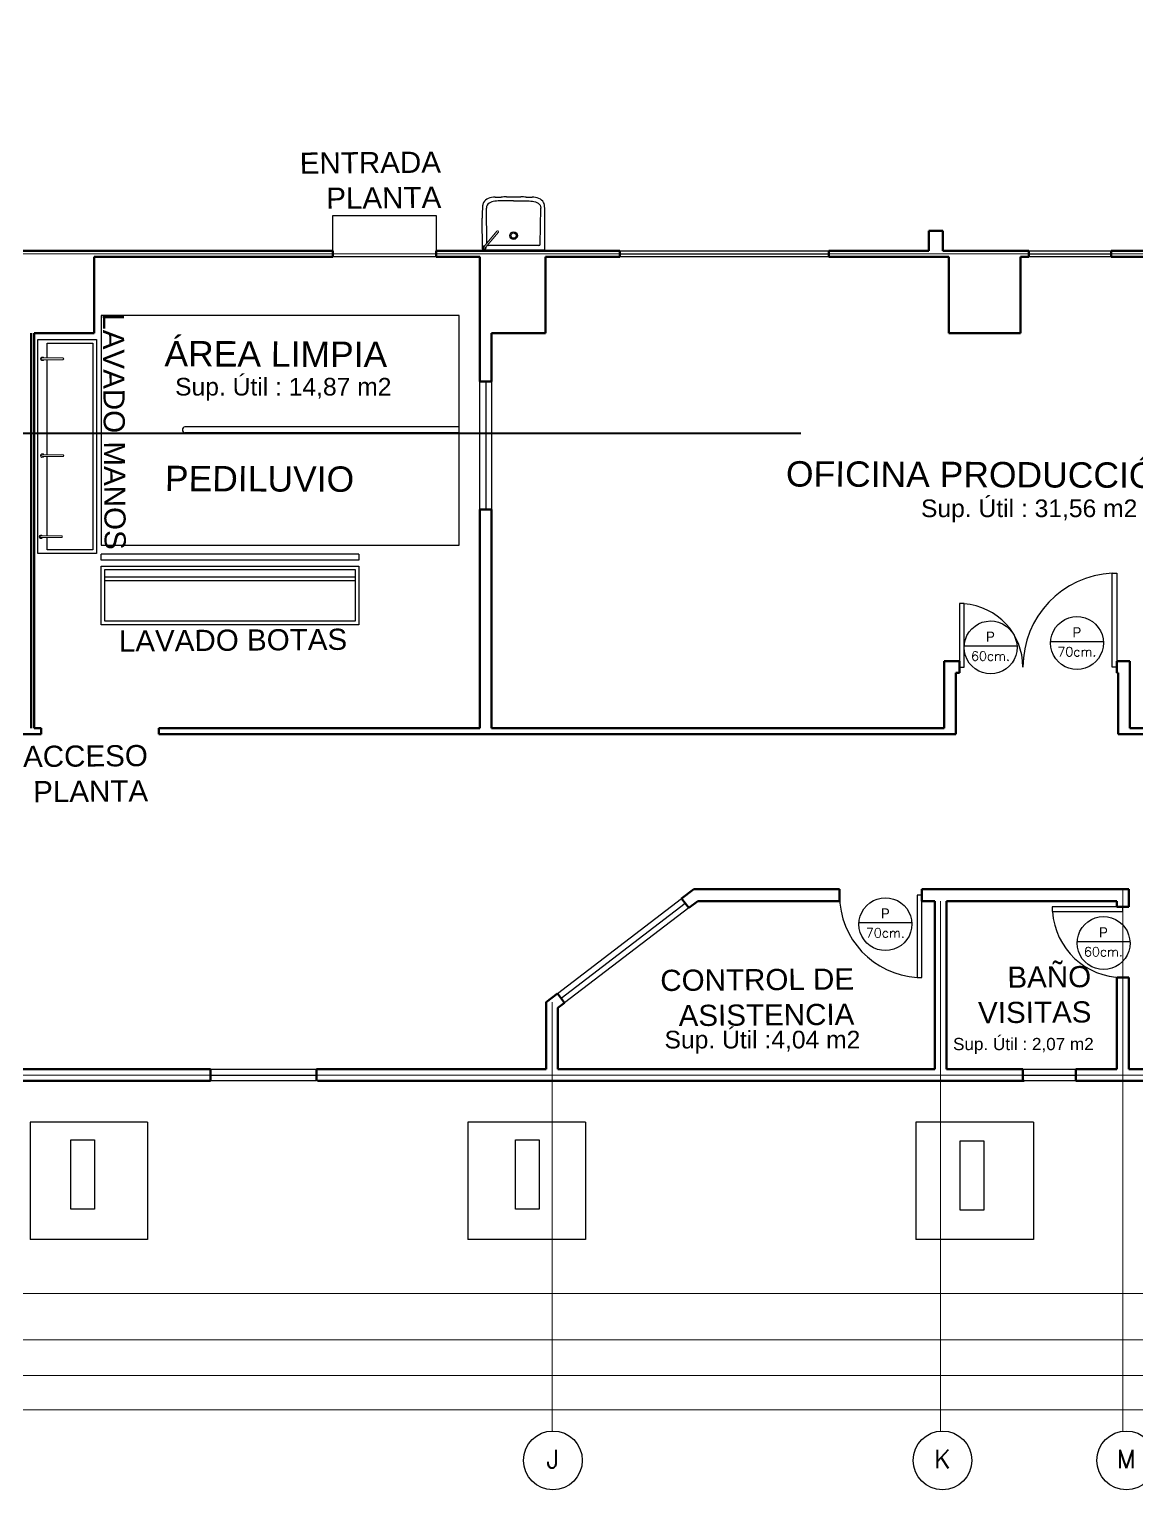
# Model space of a CAD drawing. Header units: inches. Extents: x -955375 to 106222, y -96450 to 64845.
# Drawn here: x 34748 to 44384, y 11880 to 24587 of the extents above; entities that cross this region are included whole.
import ezdxf
from ezdxf.enums import TextEntityAlignment as Align

# ---------------------------------------------------------------- set-up
doc = ezdxf.new("R2010")
doc.units = ezdxf.units.IN
doc.header["$MEASUREMENT"] = 0
for name, pattern in [('CENTER2', [1.125, 0.75, -0.125, 0.125, -0.125]), ('CONTINUA', [0]), ('HIDDEN', [0.375, 0.25, -0.125])]:
    doc.linetypes.add(name, pattern=pattern)
for name, color, linetype in [('023_MUROS_2', 7, 'Continuous'), ('A_CORTE', 3, 'Continuous'), ('A_INDICADORES', 1, 'Continuous'), ('A_TEXTOLOCAL', 3, 'Continuous'), ('cimentacion', 2, 'Continuous'), ('DIBUJO', 2, 'Continuous')]:
    doc.layers.add(name, color=color, linetype=linetype)
doc.layers.add('06 textos y cotas', color=4, linetype='Continuous', lineweight=15)
doc.layers.add('ACHUTECH', color=24, linetype='Continuous', lineweight=18)
doc.styles.add('ROMANS', font='romans')
doc.styles.get("Standard").update_dxf_attribs({"font": 'isocp2.shx'})
doc.styles.add('TEXTO-100', font='romans.shx', dxfattribs={"height": 0.15})
doc.dimstyles.new('SUPERPEQUEÑA', dxfattribs={"dimtxt": 0.1, "dimasz": 0.05, "dimexe": 0.1, "dimexo": 0.15, "dimgap": 0.05, "dimtad": 1, "dimzin": 0, "dimdsep": 46, "dimtxsty": 'Standard', "dimblk1": 'CRUZZ', "dimblk2": 'CRUZZ', "dimsah": 1, "dimcen": 0.03, "dimse1": 1, "dimse2": 1, "dimclrd": 109, "dimclre": 4, "dimclrt": 173, "dimadec": 0, "dimazin": 0, "dimtfac": 1, "dimtix": 1, "dimtmove": 1, "dimatfit": 3, "dimldrblk": 'CRUZZ', "dimfxl": 1, "dimtolj": 1, "dimtzin": 0, "dimlwd": -1, "dimarcsym": 0})

# ---------------------------------------------------------------- blocks, each defined once
blk = doc.blocks.new('A$C4A991A87')
at = {"layer": 'ACHUTECH', "color": 7, "lineweight": 13, "ltscale": 500}
for p, q in [((0.0076185431026943, 0.1813455816086389), (0.0076185431026943, 0.0076313618906738)), ((0.0229462683718111, 0.1813455816086389), (0.0229462683718111, 0.0076313618906738))]:
    blk.add_line(p, q, dxfattribs=at)
at = {"layer": 'ACHUTECH', "color": 7, "lineweight": 13, "ltscale": 500, "extrusion": (0, 0, -1)}
blk.add_ellipse((0.0152824057372527, 0.1813455816086389), major_axis=(0.0108383384780427, 0.0108383384780427), ratio=0.9999999999995968, start_param=2.879793266268792, end_param=8.115781021295296, dxfattribs=at)
at = {"layer": 'ACHUTECH', "color": 7, "lineweight": 13, "ltscale": 500, "extrusion": (0, 0, -0.9999999999999998)}
for centre, start_param, end_param in [((0.0152824057372527, 0.1813455816086389), -2.356194490192143, 0.7853981633976498), ((0.0152824057372527, 0.0076313618906738), 0.7853981633976498, 3.926990816987457)]:
    blk.add_ellipse(centre, major_axis=(0.0054191692390214, 0.0054191692390214), ratio=0.9999999999995968, start_param=start_param, end_param=end_param, dxfattribs=at)
blk = doc.blocks.new('CRUZ')
at = {"layer": 'DIBUJO', "color": 7, "lineweight": -3}
for p, q in [((-0.2186156304733231, 0), (0.2186156304733231, 0)), ((0, 0.2186156304733231), (0, -0.2186156304733231))]:
    blk.add_line(p, q, dxfattribs=at)
at = {"layer": 'DIBUJO', "color": 7, "lineweight": -3, "const_width": 0.05}
blk.add_lwpolyline([(-0.025000000000091, 0, 1), (0.025000000000091, 0, 1)], format="xyb", close=True, dxfattribs=at)
blk = doc.blocks.new('CRUZZ')
at = {"layer": 'DIBUJO', "color": 3, "xscale": 10, "yscale": 10, "zscale": 10}
blk.add_blockref('CRUZ', (0, 0), dxfattribs=at)
blk = doc.blocks.new('*D88')
at = {"layer": 'ACHUTECH', "color": 7, "ltscale": 500, "transparency": 16777216}
blk.add_line((6285.440136827591, 13588.06786039414), (39246.16793078371, 13588.06786039414), dxfattribs=at)
at = {"layer": 'Defpoints', "color": 0, "linetype": 'CONTINUA', "ltscale": 500, "transparency": 16777216}
for p in [(39246.21793078371, 15539.56131086919), (6285.390136827591, 14240.56565996649), (39246.21793078371, 13588.06786039414)]:
    blk.add_point(p, dxfattribs=at)
at = {"layer": 'ACHUTECH', "color": 7, "linetype": 'CONTINUA', "ltscale": 500, "transparency": 16777216, "xscale": 0.05, "yscale": 0.05, "zscale": 0.05, "rotation": 180}
blk.add_blockref('CRUZZ', (6285.390136827591, 13588.06786039414), dxfattribs=at)
at = {"layer": 'ACHUTECH', "color": 7, "linetype": 'CONTINUA', "ltscale": 500, "transparency": 16777216, "xscale": 0.05, "yscale": 0.05, "zscale": 0.05}
blk.add_blockref('CRUZZ', (39246.21793078371, 13588.06786039414), dxfattribs=at)
at = {"layer": 'ACHUTECH', "color": 7, "linetype": 'CONTINUA', "lineweight": 13, "ltscale": 500, "transparency": 16777216, "insert": (22765.80403380565, 13588.16287515792), "char_height": 0.15, "attachment_point": 5}
blk.add_mtext('\\A1;32960.83', dxfattribs=at)
blk = doc.blocks.new('*D89')
at = {"layer": 'ACHUTECH', "color": 7, "ltscale": 500, "transparency": 16777216}
blk.add_line((39246.26793078372, 13588.06786039414), (39348.45105290239, 13588.06786039414), dxfattribs=at)
at = {"layer": 'Defpoints', "color": 0, "linetype": 'CONTINUA', "ltscale": 500, "transparency": 16777216}
for p in [(39246.21793078371, 15539.56131086919), (39348.50105290239, 15539.56131086942), (39348.50105290239, 13588.06786039414)]:
    blk.add_point(p, dxfattribs=at)
at = {"layer": 'ACHUTECH', "color": 7, "linetype": 'CONTINUA', "ltscale": 500, "transparency": 16777216, "xscale": 0.05, "yscale": 0.05, "zscale": 0.05, "rotation": 180}
blk.add_blockref('CRUZZ', (39246.21793078371, 13588.06786039414), dxfattribs=at)
at = {"layer": 'ACHUTECH', "color": 7, "linetype": 'CONTINUA', "ltscale": 500, "transparency": 16777216, "xscale": 0.05, "yscale": 0.05, "zscale": 0.05}
blk.add_blockref('CRUZZ', (39348.50105290239, 13588.06786039414), dxfattribs=at)
at = {"layer": 'ACHUTECH', "color": 7, "linetype": 'CONTINUA', "lineweight": 13, "ltscale": 500, "transparency": 16777216, "insert": (39297.35949184305, 13588.16287515792), "char_height": 0.15, "attachment_point": 5}
blk.add_mtext('\\A1;102.28', dxfattribs=at)
blk = doc.blocks.new('*D90')
at = {"layer": 'ACHUTECH', "color": 7, "ltscale": 500, "transparency": 16777216}
blk.add_line((39348.5510529024, 13588.06786039414), (42626.53342546172, 13588.06786039414), dxfattribs=at)
at = {"layer": 'Defpoints', "color": 0, "linetype": 'CONTINUA', "ltscale": 500, "transparency": 16777216}
for p in [(39348.50105290239, 15539.56131086942), (42626.58342546172, 15539.56131086919), (42626.58342546172, 13588.06786039414)]:
    blk.add_point(p, dxfattribs=at)
at = {"layer": 'ACHUTECH', "color": 7, "linetype": 'CONTINUA', "ltscale": 500, "transparency": 16777216, "xscale": 0.05, "yscale": 0.05, "zscale": 0.05, "rotation": 180}
blk.add_blockref('CRUZZ', (39348.50105290239, 13588.06786039414), dxfattribs=at)
at = {"layer": 'ACHUTECH', "color": 7, "linetype": 'CONTINUA', "ltscale": 500, "transparency": 16777216, "xscale": 0.05, "yscale": 0.05, "zscale": 0.05}
blk.add_blockref('CRUZZ', (42626.58342546172, 13588.06786039414), dxfattribs=at)
at = {"layer": 'ACHUTECH', "color": 7, "linetype": 'CONTINUA', "lineweight": 13, "ltscale": 500, "transparency": 16777216, "insert": (40987.54223918206, 13588.16287515792), "char_height": 0.15, "attachment_point": 5}
blk.add_mtext('\\A1;3278.08', dxfattribs=at)
blk = doc.blocks.new('*D91')
at = {"layer": 'ACHUTECH', "color": 7, "ltscale": 500, "transparency": 16777216}
blk.add_line((42626.63342546172, 13588.06786039414), (42728.81654757993, 13588.06786039414), dxfattribs=at)
at = {"layer": 'Defpoints', "color": 0, "linetype": 'CONTINUA', "ltscale": 500, "transparency": 16777216}
for p in [(42626.58342546172, 15539.56131086919), (42728.86654757994, 15539.56131086899), (42728.86654757994, 13588.06786039414)]:
    blk.add_point(p, dxfattribs=at)
at = {"layer": 'ACHUTECH', "color": 7, "linetype": 'CONTINUA', "ltscale": 500, "transparency": 16777216, "xscale": 0.05, "yscale": 0.05, "zscale": 0.05, "rotation": 180}
blk.add_blockref('CRUZZ', (42626.58342546172, 13588.06786039414), dxfattribs=at)
at = {"layer": 'ACHUTECH', "color": 7, "linetype": 'CONTINUA', "ltscale": 500, "transparency": 16777216, "xscale": 0.05, "yscale": 0.05, "zscale": 0.05}
blk.add_blockref('CRUZZ', (42728.86654757994, 13588.06786039414), dxfattribs=at)
at = {"layer": 'ACHUTECH', "color": 7, "linetype": 'CONTINUA', "lineweight": 13, "ltscale": 500, "transparency": 16777216, "insert": (42677.72498652083, 13588.16287515792), "char_height": 0.15, "attachment_point": 5}
blk.add_mtext('\\A1;102.28', dxfattribs=at)
blk = doc.blocks.new('*D92')
at = {"layer": 'ACHUTECH', "color": 7, "ltscale": 500, "transparency": 16777216}
blk.add_line((42728.91654757994, 13588.06786039414), (44211.92181829509, 13588.06786039414), dxfattribs=at)
at = {"layer": 'Defpoints', "color": 0, "linetype": 'CONTINUA', "ltscale": 500, "transparency": 16777216}
for p in [(42728.86654757994, 15539.56131086899), (44211.9718182951, 15539.5613108687), (44211.9718182951, 13588.06786039414)]:
    blk.add_point(p, dxfattribs=at)
at = {"layer": 'ACHUTECH', "color": 7, "linetype": 'CONTINUA', "ltscale": 500, "transparency": 16777216, "xscale": 0.05, "yscale": 0.05, "zscale": 0.05, "rotation": 180}
blk.add_blockref('CRUZZ', (42728.86654757994, 13588.06786039414), dxfattribs=at)
at = {"layer": 'ACHUTECH', "color": 7, "linetype": 'CONTINUA', "ltscale": 500, "transparency": 16777216, "xscale": 0.05, "yscale": 0.05, "zscale": 0.05}
blk.add_blockref('CRUZZ', (44211.9718182951, 13588.06786039414), dxfattribs=at)
at = {"layer": 'ACHUTECH', "color": 7, "linetype": 'CONTINUA', "lineweight": 13, "ltscale": 500, "transparency": 16777216, "insert": (43470.41918293752, 13588.16286039414), "char_height": 0.15, "attachment_point": 5}
blk.add_mtext('\\A1;1483.11', dxfattribs=at)
blk = doc.blocks.new('*D93')
at = {"layer": 'ACHUTECH', "color": 7, "ltscale": 500, "transparency": 16777216}
blk.add_line((44212.0218182951, 13588.06786039414), (44314.20494041378, 13588.06786039414), dxfattribs=at)
at = {"layer": 'Defpoints', "color": 0, "linetype": 'CONTINUA', "ltscale": 500, "transparency": 16777216}
for p in [(44211.9718182951, 15539.5613108687), (44314.25494041378, 15539.56131086942), (44314.25494041378, 13588.06786039414)]:
    blk.add_point(p, dxfattribs=at)
at = {"layer": 'ACHUTECH', "color": 7, "linetype": 'CONTINUA', "ltscale": 500, "transparency": 16777216, "xscale": 0.05, "yscale": 0.05, "zscale": 0.05, "rotation": 180}
blk.add_blockref('CRUZZ', (44211.9718182951, 13588.06786039414), dxfattribs=at)
at = {"layer": 'ACHUTECH', "color": 7, "linetype": 'CONTINUA', "ltscale": 500, "transparency": 16777216, "xscale": 0.05, "yscale": 0.05, "zscale": 0.05}
blk.add_blockref('CRUZZ', (44314.25494041378, 13588.06786039414), dxfattribs=at)
at = {"layer": 'ACHUTECH', "color": 7, "linetype": 'CONTINUA', "lineweight": 13, "ltscale": 500, "transparency": 16777216, "insert": (44263.11337935444, 13588.16787023666), "char_height": 0.1, "attachment_point": 5}
blk.add_mtext('\\A1;102.28', dxfattribs=at)
blk = doc.blocks.new('*D94')
at = {"layer": 'ACHUTECH', "color": 7, "ltscale": 500, "transparency": 16777216}
blk.add_line((44314.30494041379, 13588.06786039414), (45316.57953717275, 13588.06786039414), dxfattribs=at)
at = {"layer": 'Defpoints', "color": 0, "linetype": 'CONTINUA', "ltscale": 500, "transparency": 16777216}
for p in [(44314.25494041378, 15539.56131086942), (45316.62953717275, 15539.56131086942), (45316.62953717275, 13588.06786039414)]:
    blk.add_point(p, dxfattribs=at)
at = {"layer": 'ACHUTECH', "color": 7, "linetype": 'CONTINUA', "ltscale": 500, "transparency": 16777216, "xscale": 0.05, "yscale": 0.05, "zscale": 0.05, "rotation": 180}
blk.add_blockref('CRUZZ', (44314.25494041378, 13588.06786039414), dxfattribs=at)
at = {"layer": 'ACHUTECH', "color": 7, "linetype": 'CONTINUA', "ltscale": 500, "transparency": 16777216, "xscale": 0.05, "yscale": 0.05, "zscale": 0.05}
blk.add_blockref('CRUZZ', (45316.62953717275, 13588.06786039414), dxfattribs=at)
at = {"layer": 'ACHUTECH', "color": 7, "linetype": 'CONTINUA', "lineweight": 13, "ltscale": 500, "transparency": 16777216, "insert": (44815.44223879327, 13588.16287515792), "char_height": 0.15, "attachment_point": 5}
blk.add_mtext('\\A1;1002.37', dxfattribs=at)
blk = doc.blocks.new('*D12')
at = {"layer": 'ACHUTECH', "color": 7, "ltscale": 500, "transparency": 16777216}
blk.add_line((6285.440136827126, 13185.58365498089), (43393.65684134937, 13185.58365498089), dxfattribs=at)
at = {"layer": 'Defpoints', "color": 0, "linetype": 'CONTINUA', "ltscale": 500, "transparency": 16777216}
for p in [(6285.390136827125, 15339.97334678461), (43393.70684134938, 15339.97334678461), (43393.70684134938, 13185.58365498089)]:
    blk.add_point(p, dxfattribs=at)
at = {"layer": 'ACHUTECH', "color": 7, "linetype": 'CONTINUA', "ltscale": 500, "transparency": 16777216, "xscale": 0.05, "yscale": 0.05, "zscale": 0.05, "rotation": 180}
blk.add_blockref('CRUZZ', (6285.390136827125, 13185.58365498089), dxfattribs=at)
at = {"layer": 'ACHUTECH', "color": 7, "linetype": 'CONTINUA', "ltscale": 500, "transparency": 16777216, "xscale": 0.05, "yscale": 0.05, "zscale": 0.05}
blk.add_blockref('CRUZZ', (43393.70684134938, 13185.58365498089), dxfattribs=at)
at = {"layer": 'ACHUTECH', "color": 7, "linetype": 'CONTINUA', "lineweight": 13, "ltscale": 500, "transparency": 16777216, "insert": (24839.54848908825, 13185.67866974467), "char_height": 0.15, "attachment_point": 5}
blk.add_mtext('\\A1;37108.32', dxfattribs=at)
blk = doc.blocks.new('*D13')
at = {"layer": 'ACHUTECH', "color": 7, "ltscale": 500, "transparency": 16777216}
blk.add_line((43393.75684134938, 13185.58365498089), (43853.93089088169, 13185.58365498089), dxfattribs=at)
at = {"layer": 'Defpoints', "color": 0, "linetype": 'CONTINUA', "ltscale": 500, "transparency": 16777216}
for p in [(43393.70684134938, 15339.97334678461), (43853.98089088169, 15237.6902246659), (43853.98089088169, 13185.58365498089)]:
    blk.add_point(p, dxfattribs=at)
at = {"layer": 'ACHUTECH', "color": 7, "linetype": 'CONTINUA', "ltscale": 500, "transparency": 16777216, "xscale": 0.05, "yscale": 0.05, "zscale": 0.05, "rotation": 180}
blk.add_blockref('CRUZZ', (43393.70684134938, 13185.58365498089), dxfattribs=at)
at = {"layer": 'ACHUTECH', "color": 7, "linetype": 'CONTINUA', "ltscale": 500, "transparency": 16777216, "xscale": 0.05, "yscale": 0.05, "zscale": 0.05}
blk.add_blockref('CRUZZ', (43853.98089088169, 13185.58365498089), dxfattribs=at)
at = {"layer": 'ACHUTECH', "color": 7, "linetype": 'CONTINUA', "lineweight": 13, "ltscale": 500, "transparency": 16777216, "insert": (43623.84386611554, 13185.67866974467), "char_height": 0.15, "attachment_point": 5}
blk.add_mtext('\\A1;460.27', dxfattribs=at)
blk = doc.blocks.new('*D14')
at = {"layer": 'ACHUTECH', "color": 7, "ltscale": 500, "transparency": 16777216}
blk.add_line((43854.0308908817, 13185.58365498115), (45470.0042203503, 13185.58365498115), dxfattribs=at)
at = {"layer": 'Defpoints', "color": 0, "linetype": 'CONTINUA', "ltscale": 500, "transparency": 16777216}
for p in [(43853.98089088169, 15237.69022466622), (45470.05422035031, 15237.6902246664), (45470.05422035031, 13185.58365498115)]:
    blk.add_point(p, dxfattribs=at)
at = {"layer": 'ACHUTECH', "color": 7, "linetype": 'CONTINUA', "ltscale": 500, "transparency": 16777216, "xscale": 0.05, "yscale": 0.05, "zscale": 0.05, "rotation": 180}
blk.add_blockref('CRUZZ', (43853.98089088169, 13185.58365498115), dxfattribs=at)
at = {"layer": 'ACHUTECH', "color": 7, "linetype": 'CONTINUA', "ltscale": 500, "transparency": 16777216, "xscale": 0.05, "yscale": 0.05, "zscale": 0.05}
blk.add_blockref('CRUZZ', (45470.05422035031, 13185.58365498115), dxfattribs=at)
at = {"layer": 'ACHUTECH', "color": 7, "linetype": 'CONTINUA', "lineweight": 13, "ltscale": 500, "transparency": 16777216, "insert": (44662.017555616, 13185.67865498115), "char_height": 0.15, "attachment_point": 5}
blk.add_mtext('\\A1;1616.07', dxfattribs=at)
blk = doc.blocks.new('*D27')
at = {"layer": 'ACHUTECH', "color": 7, "ltscale": 500, "transparency": 16777216}
blk.add_line((6132.015453650384, 12873.41478065978), (39297.3094918448, 12873.41478065978), dxfattribs=at)
at = {"layer": 'Defpoints', "color": 0, "linetype": 'CONTINUA', "ltscale": 500, "transparency": 16777216}
for p in [(39297.3594918448, 12873.41478065978), (6131.965453650384, 12388.4387405114), (39297.3594918448, 12388.4387405114)]:
    blk.add_point(p, dxfattribs=at)
at = {"layer": 'ACHUTECH', "color": 7, "linetype": 'CONTINUA', "ltscale": 500, "transparency": 16777216, "xscale": 0.05, "yscale": 0.05, "zscale": 0.05, "rotation": 180}
blk.add_blockref('CRUZZ', (6131.965453650384, 12873.41478065978), dxfattribs=at)
at = {"layer": 'ACHUTECH', "color": 7, "linetype": 'CONTINUA', "ltscale": 500, "transparency": 16777216, "xscale": 0.05, "yscale": 0.05, "zscale": 0.05}
blk.add_blockref('CRUZZ', (39297.3594918448, 12873.41478065978), dxfattribs=at)
at = {"layer": 'ACHUTECH', "color": 7, "linetype": 'CONTINUA', "lineweight": 13, "ltscale": 500, "transparency": 16777216, "insert": (22714.66247274759, 12873.50978065978), "char_height": 0.15, "attachment_point": 5}
blk.add_mtext('\\A1;33165.39', dxfattribs=at)
blk = doc.blocks.new('*D28')
at = {"layer": 'ACHUTECH', "color": 7, "ltscale": 500, "transparency": 16777216}
blk.add_line((39297.4094918448, 12873.41478065978), (42677.67498652059, 12873.41478065978), dxfattribs=at)
at = {"layer": 'Defpoints', "color": 0, "linetype": 'CONTINUA', "ltscale": 500, "transparency": 16777216}
for p in [(42677.7249865206, 12873.41478065978), (39297.3594918448, 12388.4387405114), (42677.7249865206, 12388.4387405114)]:
    blk.add_point(p, dxfattribs=at)
at = {"layer": 'ACHUTECH', "color": 7, "linetype": 'CONTINUA', "ltscale": 500, "transparency": 16777216, "xscale": 0.05, "yscale": 0.05, "zscale": 0.05, "rotation": 180}
blk.add_blockref('CRUZZ', (39297.3594918448, 12873.41478065978), dxfattribs=at)
at = {"layer": 'ACHUTECH', "color": 7, "linetype": 'CONTINUA', "ltscale": 500, "transparency": 16777216, "xscale": 0.05, "yscale": 0.05, "zscale": 0.05}
blk.add_blockref('CRUZZ', (42677.7249865206, 12873.41478065978), dxfattribs=at)
at = {"layer": 'ACHUTECH', "color": 7, "linetype": 'CONTINUA', "lineweight": 13, "ltscale": 500, "transparency": 16777216, "insert": (40987.5422391827, 12873.50978065978), "char_height": 0.15, "attachment_point": 5}
blk.add_mtext('\\A1;3380.37', dxfattribs=at)
blk = doc.blocks.new('*D29')
at = {"layer": 'ACHUTECH', "color": 7, "ltscale": 500, "transparency": 16777216}
blk.add_line((42677.7749865206, 12873.41478065978), (44263.0633793556, 12873.41478065978), dxfattribs=at)
at = {"layer": 'Defpoints', "color": 0, "linetype": 'CONTINUA', "ltscale": 500, "transparency": 16777216}
for p in [(44263.1133793556, 12873.41478065978), (42677.7249865206, 12388.4387405114), (44263.1133793556, 12388.4387405114)]:
    blk.add_point(p, dxfattribs=at)
at = {"layer": 'ACHUTECH', "color": 7, "linetype": 'CONTINUA', "ltscale": 500, "transparency": 16777216, "xscale": 0.05, "yscale": 0.05, "zscale": 0.05, "rotation": 180}
blk.add_blockref('CRUZZ', (42677.7249865206, 12873.41478065978), dxfattribs=at)
at = {"layer": 'ACHUTECH', "color": 7, "linetype": 'CONTINUA', "ltscale": 500, "transparency": 16777216, "xscale": 0.05, "yscale": 0.05, "zscale": 0.05}
blk.add_blockref('CRUZZ', (44263.1133793556, 12873.41478065978), dxfattribs=at)
at = {"layer": 'ACHUTECH', "color": 7, "linetype": 'CONTINUA', "lineweight": 13, "ltscale": 500, "transparency": 16777216, "insert": (43470.4191829381, 12873.50978065978), "char_height": 0.15, "attachment_point": 5}
blk.add_mtext('\\A1;1585.39', dxfattribs=at)
blk = doc.blocks.new('*D30')
at = {"layer": 'ACHUTECH', "color": 7, "ltscale": 500, "transparency": 16777216}
blk.add_line((44263.1633793556, 12873.41478065978), (45367.72109823349, 12873.41478065978), dxfattribs=at)
at = {"layer": 'Defpoints', "color": 0, "linetype": 'CONTINUA', "ltscale": 500, "transparency": 16777216}
for p in [(45367.77109823349, 12873.41478065978), (44263.1133793556, 12388.4387405114), (45367.77109823349, 12388.4387405114)]:
    blk.add_point(p, dxfattribs=at)
at = {"layer": 'ACHUTECH', "color": 7, "linetype": 'CONTINUA', "ltscale": 500, "transparency": 16777216, "xscale": 0.05, "yscale": 0.05, "zscale": 0.05, "rotation": 180}
blk.add_blockref('CRUZZ', (44263.1133793556, 12873.41478065978), dxfattribs=at)
at = {"layer": 'ACHUTECH', "color": 7, "linetype": 'CONTINUA', "ltscale": 500, "transparency": 16777216, "xscale": 0.05, "yscale": 0.05, "zscale": 0.05}
blk.add_blockref('CRUZZ', (45367.77109823349, 12873.41478065978), dxfattribs=at)
at = {"layer": 'ACHUTECH', "color": 7, "linetype": 'CONTINUA', "lineweight": 13, "ltscale": 500, "transparency": 16777216, "insert": (44815.44223879455, 12873.50978065978), "char_height": 0.15, "attachment_point": 5}
blk.add_mtext('\\A1;1104.66', dxfattribs=at)
blk = doc.blocks.new('*D41')
at = {"layer": 'ACHUTECH', "color": 7, "ltscale": 500, "transparency": 16777216}
blk.add_line((5947.905833836784, 12576.20167328493), (93553.29992816785, 12576.20167328493), dxfattribs=at)
at = {"layer": 'Defpoints', "color": 0, "linetype": 'CONTINUA', "ltscale": 500, "transparency": 16777216}
for p in [(93553.34992816785, 16393.48950460339), (5947.855833836784, 14040.97769588171), (93553.34992816785, 12576.20167328493)]:
    blk.add_point(p, dxfattribs=at)
at = {"layer": 'ACHUTECH', "color": 7, "linetype": 'CONTINUA', "ltscale": 500, "transparency": 16777216, "xscale": 0.05, "yscale": 0.05, "zscale": 0.05, "rotation": 180}
blk.add_blockref('CRUZZ', (5947.855833836784, 12576.20167328493), dxfattribs=at)
at = {"layer": 'ACHUTECH', "color": 7, "linetype": 'CONTINUA', "ltscale": 500, "transparency": 16777216, "xscale": 0.05, "yscale": 0.05, "zscale": 0.05}
blk.add_blockref('CRUZZ', (93553.34992816785, 12576.20167328493), dxfattribs=at)
at = {"layer": 'ACHUTECH', "color": 7, "linetype": 'CONTINUA', "lineweight": 13, "ltscale": 500, "transparency": 16777216, "insert": (49750.60288100232, 12576.29667328493), "char_height": 0.15, "attachment_point": 5}
blk.add_mtext('\\A1;87605.49', dxfattribs=at)
blk = doc.blocks.new('*D209')
at = {"layer": 'ACHUTECH', "color": 7, "ltscale": 500, "transparency": 16777216}
blk.add_line((95544.06483844615, 59153.03458211519), (95544.06483844617, 15079.33726133732), dxfattribs=at)
at = {"layer": 'Defpoints', "color": 0, "linetype": 'CONTINUA', "ltscale": 500, "transparency": 16777216}
for p in [(30945.85087955169, 59153.08458211519), (85094.53572898336, 15079.28726133732), (95544.06483844617, 15079.28726133732)]:
    blk.add_point(p, dxfattribs=at)
at = {"layer": 'ACHUTECH', "color": 7, "linetype": 'CONTINUA', "ltscale": 500, "transparency": 16777216, "xscale": 0.05, "yscale": 0.05, "zscale": 0.05}
for p, rotation in [((95544.06483844615, 59153.0845821152), 90), ((95544.06483844617, 15079.28726133732), 270)]:
    blk.add_blockref('CRUZZ', p, dxfattribs=dict(at, rotation=rotation))
at = {"layer": 'ACHUTECH', "color": 7, "linetype": 'CONTINUA', "lineweight": 13, "ltscale": 500, "transparency": 16777216, "insert": (95543.96983844615, 37116.18592172622), "char_height": 0.15, "attachment_point": 5, "rotation": 90}
blk.add_mtext('\\A1;44073.80', dxfattribs=at)

msp = doc.modelspace()

# ---------------------------------------------------------------- linework, layer by layer
at = {"color": 7}
for p, q in [((38729.9974400593, 22726.36941462569), (38726.37505660767, 23031.51358189467)), ((39194.76683868869, 22716.59157880273), (39198.50529537596, 23031.51358189467)), ((37389.68757300434, 22658.46661030367), (37389.68757300434, 22965.31597665862)), ((37389.68757300434, 22965.31597665862), (38289.77904764615, 22965.31597665879)), ((38289.77904764615, 22965.31597665879), (38289.77904764615, 22658.46661030367)), ((38691.35429772247, 22673.74250712695), (38689.46401238035, 22943.35438440704)), ((39233.5260542593, 22673.74250712695), (39235.41633960142, 22943.35438440704)), ((38696.46832813833, 22668.66420618062), (39228.41202384506, 22668.66420618062)), ((39182.49372877909, 22704.46329892182), (38742.38662320442, 22704.46329892182)), ((39885.39575269123, 22658.46661029466), (41706.03532639685, 22658.46661030324)), ((43444.84840240872, 22658.46661030324), (44160.83025723692, 22658.46661030652)), ((38289.77904764615, 22607.32504924442), (37389.68757300434, 22607.32504924442)), ((41706.03532639732, 22607.32504924442), (39885.39575269123, 22607.3250492441)), ((44160.83025723692, 22607.32504924442), (43444.84840240872, 22607.32504924113)), ((38489.23444005845, 22095.90943865274), (35374.71006727399, 22095.90943865327)), ((35374.71006727399, 22095.90943865327), (35374.71006727399, 20098.86046609141)), ((38489.23444005903, 20098.86046609141), (38489.23444005845, 22095.90943865274)), ((34821.99464034484, 21887.40449769092), (35333.41025093639, 21887.40449769092)), ((34821.99464034484, 20025.8516751378), (34821.99464034484, 21887.40449769092)), ((34903.82113803942, 21856.71956105555), (35302.72531430069, 21856.71956105555)), ((34903.82113803907, 21727.08277827762), (34903.82113803942, 21856.71956105555)), ((35302.72531430069, 21856.71956105555), (35302.72531430104, 20056.53661177331)), ((35333.41025093639, 21887.40449769092), (35333.41025093639, 20025.8516751378)), ((34903.82113803907, 20884.91972961316), (34903.82113803907, 21711.40510232236)), ((38668.22659948319, 20408.23792370068), (38668.22659948319, 21523.12395479035)), ((38770.50972160153, 21523.12395479035), (38770.50972160153, 20408.23792370068)), ((38489.23444005903, 21126.80584338041), (36102.51430343416, 21126.80584338041)), ((38489.23444005903, 21075.66428232125), (36102.51430343416, 21075.66428232125)), ((34903.82113803942, 20179.35529337128), (34903.82113803907, 20869.24205365822)), ((34903.82113803942, 20056.53661177331), (34903.82113803942, 20163.67761741622)), ((35374.71006727399, 20098.86046609141), (38489.23444005903, 20098.86046609141)), ((35333.41025093639, 20025.8516751378), (34821.99464034484, 20025.8516751378)), ((35302.72531430069, 20056.53661177331), (34903.82113803942, 20056.53661177331)), ((37614.71044166418, 20018.93371475289), (35374.71006727399, 20018.93371475329)), ((35374.71006727399, 19967.79215369413), (35374.71006727399, 20018.93371475329)), ((37614.71044166418, 19967.79215369384), (35374.71006727399, 19967.79215369413)), ((37614.71044166453, 20018.9337147528), (37614.71044166418, 19967.79215369372)), ((35374.71006727399, 19916.65059263508), (37614.71044166453, 19916.65059263485)), ((35374.71006727353, 19405.23498204321), (35374.71006727399, 19916.65059263508)), ((35405.39500390911, 19885.96565599935), (37584.0255050293, 19885.96565599935)), ((35405.39500390864, 19435.91991867871), (35405.39500390864, 19885.96565599935)), ((37584.02550502837, 19885.96565599935), (37584.02550502872, 19435.91991867862)), ((37614.71044166453, 19916.65059263485), (37614.71044166453, 19405.23498204321)), ((35405.39500390911, 19822.23324110555), (37584.0255050293, 19822.23324110547)), ((35405.39500390911, 19791.54830447006), (37584.0255050293, 19791.54830447006)), ((37614.71044166453, 19405.23498204321), (35374.71006727353, 19405.23498204321)), ((37584.0255050293, 19435.91991867862), (35405.39500390864, 19435.91991867871)), ((43341.32033151622, 19219.74240191938), (42882.61545514852, 19219.74240191938)), ((44093.27250798696, 19257.91651726847), (43634.56763161927, 19257.91651726847)), ((39343.70361366389, 16197.15115547556), (40424.16993224975, 17023.70236003679)), ((40486.31663935957, 16942.46429096987), (39405.8503207758, 16115.91308640751)), ((42426.37864206316, 16811.91947736811), (41967.67376569558, 16811.91947736811)), ((44324.25790218241, 16647.5411408192), (43865.55302581472, 16647.5411408192)), ((36325.94310297444, 15539.56131086919), (37246.49120203884, 15539.56131086899)), ((43393.70684134903, 15539.5613108687), (43853.98089088169, 15539.5613108687)), ((37246.49120203884, 15437.27818875121), (36325.94310297444, 15437.27818875121)), ((43853.98089088169, 15437.27818875069), (43393.70684134938, 15437.27818875069)), ((34755.19347755246, 15079.52222496569), (34755.19347755199, 14056.69100378261)), ((35778.02469873461, 15079.52222496569), (34755.19347755246, 15079.52222496569)), ((35778.02469873461, 15079.52222496569), (35778.02469873461, 14056.69100378261)), ((38564.39427554424, 15079.52222496569), (38564.39427554377, 14056.69100378261)), ((39587.22549672627, 15079.52222496569), (38564.39427554424, 15079.52222496569)), ((39587.22549672627, 15079.52222496569), (39587.22549672627, 14056.69100378261)), ((42461.61106479637, 15079.52222496569), (42461.6110647959, 14056.69100378261)), ((43484.44228597851, 15079.52222496569), (42461.61106479637, 15079.52222496569)), ((43484.44228597851, 15079.52222496569), (43484.44228597851, 14056.69100378261)), ((35778.02469873461, 14056.69100378261), (34755.19347755199, 14056.69100378261)), ((39587.22549672627, 14056.69100378261), (38564.39427554377, 14056.69100378261)), ((43484.44228597851, 14056.69100378261), (42461.6110647959, 14056.69100378261))]:
    msp.add_line(p, q, dxfattribs=at)
for points in [[(38899.96432079843, 23128.38438749698, -0.0049272132361423), (38962.44017599181, 23128.93825571267, -0.0049272132361423), (39024.91603118322, 23128.38438749698, -0.0049272132361423)], [(38962.40678498853, 23095.18484193002, 0.0049251119562989), (38900.62248534849, 23094.63736423846, 0.0053497753770085), (38855.78018745341, 23093.24719606359, 0.0402298958658134), (38799.06056190086, 23089.9295637216, 0.104909825135948), (38748.92711378509, 23074.38005342182, 0.2539451508362864), (38726.37505660767, 23031.51358189467, 0.2539451508362864)], [(38962.4735669951, 23095.18484193002, -0.0049251119562989), (39024.25786663514, 23094.63736423846, -0.0053497753770085), (39069.10016453022, 23093.24719606359, -0.0402298958658134), (39125.81979008288, 23089.9295637216, -0.104909825135948), (39175.95323819842, 23074.38005342182, -0.2539451508362864), (39198.50529537596, 23031.51358189467, -0.2539451508362864)]]:
    msp.add_lwpolyline(points, format="xyb", dxfattribs=at)
for radius in [33.24201468845012, 23.01370247661932]:
    msp.add_circle((38962.44017599181, 22791.40395272238), radius, dxfattribs=at)
for centre, radius, start, end in [((38793.36547456607, 23964.44971197398), 839.6976011221118, 270.5681653846719, 274.1664743885381), ((38943.16333436328, 20998.47979132827), 2130.34263524732, 91.1619214549719, 92.3887064631975), ((38981.71701762023, 20998.47979132827), 2130.34263524732, 87.6112935368025, 88.83807854502811), ((39131.51487741559, 23964.44971197398), 839.6976011221118, 265.833525611462, 269.431834615328), ((40064.70502451161, 22955.64957497388), 1375.295972930376, 176.0266438799723, 180.5122329490754), ((38756.23394513127, 23046.53536093226), 63.67224957595021, 150.1127111199644, 176.0266438799723), ((38777.07463630819, 23035.44903175819), 87.26897082592215, 113.5472135787241, 150.6201542182067), ((38793.67948173244, 22981.77784302495), 143.2398342018001, 86.79329588416441, 111.0585544819011), ((39131.20087025107, 22981.77784302495), 143.2398342018001, 68.94144551809893, 93.20670411583559), ((39147.80571567346, 23035.44903175819), 87.26897082592215, 29.37984578179331, 66.45278642127585), ((39168.64640685236, 23046.53536093226), 63.67224957595021, 3.97335612002778, 29.88728888003559), ((37860.17532746992, 22955.64957497388), 1375.295972930376, 359.4877670509246, 3.97335612002778), ((38696.46832813833, 22673.77836228652), 5.114156105915403, 180.4017018785953, 270), ((38742.38662320442, 22716.73727357569), 12.27397465419697, 230.0014737086579, 270), ((39182.49372877909, 22716.73727357569), 12.27397465419697, 270, 359.3198705486153), ((39228.41202384506, 22673.77836228652), 5.114156105915403, 270, 359.5982981214047), ((36107.39784376186, 21101.23506285068), 26.0329365038952, 100.8122214236487, 259.1877785763513), ((44211.9718182951, 19037.64408731567), 818.2649769464181, 92.86598398255829, 180), ((42841.37798191021, 19037.64408731567), 552.3288594388265, 0, 85.75197733333069), ((42514.07199113145, 17053.35151822041), 715.9818548282029, 180, 266.7241710402469), ((44263.11337935455, 16951.06839610219), 613.6987327101042, 183.8225537292253, 270)]:
    msp.add_arc(centre, radius, start, end, dxfattribs=at)
for centre in [(43112.41808796305, 19208.6859341282), (43864.3702644338, 19246.8600494773), (42197.47639851011, 16800.86300957697), (44095.35565862925, 16636.48467302803)]:
    msp.add_ellipse(centre, major_axis=(162.6829673062395, 162.6829673062465), ratio=0.9999999969877227, start_param=5.502992481792901, end_param=11.78617778897248, dxfattribs=at)
at = {"layer": '023_MUROS_2', "color": 7, "lineweight": 50}
for p, q in [((42575.44186440284, 22832.3479179042), (42698.18161094505, 22832.34791790397)), ((42575.44186440284, 22658.46661030254), (42575.44186440284, 22832.3479179042)), ((42698.1816109447, 22658.46661030324), (42698.18161094505, 22832.34791790397)), ((34403.02040715025, 22658.46661030324), (37389.68757300434, 22658.46661030344)), ((37389.68757300434, 22607.32504924442), (37389.68757300434, 22658.46661030367)), ((38289.77904764615, 22607.32504924442), (38289.77904764615, 22658.46661030367)), ((38289.77904764615, 22658.46661030344), (39885.39575269123, 22658.46661030324)), ((39885.39575269123, 22607.3250492441), (39885.39575269123, 22658.46661030344)), ((41706.03532639732, 22607.32504924442), (41706.03532639685, 22658.46661030324)), ((41706.03532639685, 22658.46661030324), (42575.44186440284, 22658.46661030254)), ((42698.1816109447, 22658.46661030324), (43444.84840240872, 22658.46661030324)), ((43444.84840240872, 22658.46661030324), (43444.84840240872, 22607.32504924442)), ((44160.83025723692, 22658.46661030324), (44835.89886321691, 22658.46661030324)), ((44160.83025723692, 22658.46661030324), (44160.83025723692, 22607.32504924442)), ((35313.3401940026, 21942.48475547529), (35313.3401940026, 22607.32504924442)), ((35313.3401940026, 22607.32504924442), (37389.68757300434, 22607.32504924442)), ((38289.77904764615, 22607.32504924442), (38668.22659948319, 22607.32504924442)), ((38668.22659948319, 21523.12395479035), (38668.22659948319, 22607.32504924442)), ((39241.01208334566, 21942.48475547529), (39241.01208334566, 22607.32504924442)), ((39241.01208334566, 22607.32504924442), (39885.39575269123, 22607.3250492441)), ((41706.03532639732, 22607.32504924442), (42749.32317200404, 22607.32504924442)), ((42749.32317200404, 21942.48475547529), (42749.32317200404, 22607.32504924442)), ((43373.25021692539, 21942.48475547529), (43373.25021692539, 22607.32504924442)), ((43373.25021692539, 22607.32504924442), (43444.84840240872, 22607.32504924442)), ((44160.83025723727, 22607.32504924442), (44835.89886321749, 22607.32504924442)), ((34766.12549066968, 18505.77185230028), (34766.12549066968, 21942.48475547529)), ((34791.69627119935, 18505.77185230028), (34791.69627119935, 21942.48475547529)), ((34791.69627119935, 21942.48475547529), (35313.3401940026, 21942.48475547529)), ((38770.50972160153, 21523.12395479035), (38770.50972160153, 21942.48475547529)), ((38770.50972160153, 21942.48475547529), (39241.01208334566, 21942.48475547529)), ((43373.25021692539, 21942.48475547529), (42749.32317200404, 21942.48475547529)), ((38668.22659948319, 21523.12395479035), (38770.50972160153, 21523.12395479035)), ((38668.22659948319, 18505.77185230028), (38668.22659948319, 20408.23792370068)), ((38668.22659948319, 20408.23792370068), (38770.50972160153, 20408.23792370068)), ((38770.50972160153, 20408.23792370068), (38770.50972160153, 18505.77185230028)), ((42708.40992315641, 18505.77185230028), (42708.4099231549, 19088.78564837448)), ((42708.4099231549, 19088.78564837448), (42841.37798191021, 19088.78564837472)), ((42841.37798191021, 19088.78564837472), (42841.37798191021, 18986.50252625633)), ((44211.9718182951, 18986.50252625633), (44211.9718182951, 19088.78564837448)), ((44211.97181829568, 19088.78564837472), (44324.48325262537, 19088.78564837448)), ((44324.48325262537, 19088.78564837448), (44324.48325262537, 18505.77185230028)), ((42841.37798191021, 18986.50252625633), (42810.69304527439, 18986.50252625633)), ((42810.69304527439, 18986.50252625633), (42810.69304527439, 18454.63029124111)), ((44211.9718182951, 18986.50252625633), (44222.20013050727, 18986.50252625633)), ((44222.20013050727, 18986.50252625633), (44222.20013050727, 18454.63029124111)), ((34505.30352926847, 18454.63029124111), (34853.06614447087, 18454.63029124111)), ((34791.69627119935, 18505.77185230028), (34853.06614447087, 18505.77185229993)), ((34853.06614447029, 18505.77185229993), (34853.06614447087, 18454.63029124111)), ((35875.89736565336, 18505.77185229993), (38668.22659948319, 18505.77185230028)), ((35875.89736565336, 18454.63029124111), (35875.89736565336, 18505.77185229993)), ((42810.69304527439, 18454.63029124111), (35875.89736565336, 18454.63029124111)), ((38770.50972160153, 18505.77185230028), (42708.40992315641, 18505.77185230028)), ((44222.20013050727, 18454.63029124111), (57733.8005623358, 18454.63029124111)), ((44324.48325262537, 18505.77185230028), (47321.37873069163, 18505.77185230028)), ((40424.16993224975, 17023.70236003679), (40529.7794220361, 17104.49307927954)), ((41798.09013630336, 17104.49307927954), (40529.7794220361, 17104.49307927954)), ((41798.09013630336, 17104.49307927954), (41798.09013630336, 17002.20995716101)), ((44314.25494041378, 17104.49307927954), (42514.07199113145, 17104.49307927954)), ((42514.07199113145, 17104.49307927954), (42514.07199113145, 17002.20995716101)), ((44314.25494041378, 17104.49307927954), (44314.25494041343, 16951.06839610219)), ((40424.16993224975, 17023.70236003679), (40486.31663935957, 16942.46429096987)), ((40486.31663935957, 16942.46429097039), (40564.41607185052, 17002.20995716101)), ((41798.09013630336, 17002.20995716101), (40564.41607185052, 17002.20995716101)), ((42626.58342546172, 17002.20995716101), (42514.07199113145, 17002.20995716101)), ((42626.58342546172, 17002.20995716101), (42626.58342546172, 15539.56131086899)), ((44211.9718182951, 17002.20995716101), (42728.86654757994, 17002.20995716101)), ((42728.86654757994, 17002.20995716101), (42728.86654757994, 15539.56131086899)), ((44211.9718182951, 17002.20995716101), (44211.9718182951, 16951.06839610236)), ((44314.25494041378, 16951.06839610219), (44211.9718182951, 16951.06839610236)), ((44211.9718182951, 16337.36966339243), (44211.9718182951, 15539.56131086942)), ((44314.25494041378, 16337.36966339223), (44211.9718182951, 16337.36966339243)), ((44314.25494041343, 16337.36966339243), (44314.25494041378, 15539.56131086942)), ((39246.21793078371, 16122.57510694346), (39343.70361366389, 16197.15115547556)), ((39343.7036136647, 16197.1511554742), (39405.85032077521, 16115.91308640751)), ((39246.21793078371, 15539.56131086919), (39246.21793078371, 16122.57510694346)), ((39348.50105290239, 16072.04118996506), (39405.8503207737, 16115.9130864089)), ((39348.50105290239, 15539.56131086942), (39348.50105290239, 16072.04118996506)), ((19469.68457787876, 15539.56131086942), (36325.94310297397, 15539.56131086899)), ((36325.94310297444, 15539.56131086919), (36325.94310297444, 15437.27818875121)), ((37246.49120203884, 15539.56131086919), (37246.49120203884, 15437.27818875121)), ((37246.49120203884, 15539.56131086899), (39246.21793078371, 15539.56131086919)), ((39348.50105290239, 15539.56131086942), (42626.58342546172, 15539.56131086919)), ((42728.86654757994, 15539.56131086919), (43393.70684134938, 15539.56131086942)), ((43393.70684134903, 15539.5613108687), (43393.70684134938, 15437.27818875069)), ((43853.98089088169, 15539.56131086942), (44211.9718182951, 15539.56131086919)), ((43853.98089088169, 15539.5613108687), (44211.9718182951, 15539.5613108687)), ((43853.98089088169, 15539.5613108687), (43853.98089088169, 15437.27818875069)), ((44314.25494041378, 15539.56131086942), (45316.62953717275, 15539.56131086919)), ((19592.42432442051, 15437.27818875121), (36325.94310297444, 15437.27818875121)), ((37256.71951425113, 15437.27818875121), (43403.93515356155, 15437.27818875104)), ((43853.98089088169, 15437.27818875104), (45470.05422035031, 15437.27818875104))]:
    msp.add_line(p, q, dxfattribs=at)
at = {"layer": '06 textos y cotas', "color": 7, "linetype": 'CENTER2', "lineweight": 5}
for p, q in [((46748.59324682962, 22632.89582977621), (3867.531068616601, 22632.89582977377)), ((44263.11337935455, 17104.49307927945), (44263.1133793556, 12389.78428010048)), ((42677.7249865206, 17002.20995716101), (42677.7249865206, 12391.1070964637)), ((39297.35949184503, 12391.53191255854), (39297.35949184294, 16122.57510694346)), ((3867.531068616601, 15488.41974981029), (47024.75767654857, 15488.41974980985))]:
    msp.add_line(p, q, dxfattribs=at)
at = {"layer": 'A_CORTE', "color": 7, "linetype": 'HIDDEN', "lineweight": 40, "ltscale": 3}
msp.add_line((2346.943202388353, 21071.41244881567), (41460.999713567, 21071.41244881567), dxfattribs=at)
at = {"layer": 'A_INDICADORES', "color": 7}
for centre in [(39304.45205764172, 12135.92248941532), (42694.07423771989, 12135.92248941532), (44293.78377092978, 12135.92248941532)]:
    msp.add_circle(centre, 255.7078052957702, dxfattribs=at)
at = {"layer": 'A_TEXTOLOCAL', "color": 7, "lineweight": 30}
for p, q in [((39885.39575269123, 22632.89582977377), (41706.03532639732, 22632.89582977377)), ((43444.84840240872, 22632.89582977377), (44160.83025723692, 22632.89582977706)), ((38719.36816054206, 21523.12395479035), (38719.36816054206, 20408.23792370068)), ((44171.05856944781, 19037.64408731567), (44171.05856944781, 19855.9090642618)), ((44171.05856944781, 19855.9090642618), (44211.9718182951, 19855.9090642618)), ((44211.9718182951, 19855.9090642618), (44211.9718182951, 19037.64408731567)), ((42882.29123075749, 19589.97294675443), (42841.37798191021, 19589.97294675443)), ((42841.37798191021, 19589.97294675443), (42841.37798191021, 19037.64408731567)), ((42882.29123075749, 19037.64408731567), (42882.29123075749, 19589.97294675443)), ((42841.37798191021, 19037.64408731567), (42882.29123075749, 19037.64408731567)), ((44211.9718182951, 19037.64408731567), (44171.05856944781, 19037.64408731567)), ((42514.07199113145, 17053.35151822041), (42473.15874228416, 17053.35151822041)), ((42473.15874228416, 17053.35151822041), (42473.15874228416, 16337.36966339191)), ((42514.07199113145, 16337.36966339191), (42514.07199113145, 17053.35151822041)), ((39374.77696722025, 16156.53212094084), (40455.2432858053, 16983.08332550343)), ((44263.11337935455, 16951.06839610219), (43649.4146466448, 16951.06839610219)), ((43649.4146466448, 16951.06839610219), (43649.4146466448, 16910.15514725485)), ((43649.4146466448, 16910.15514725485), (44263.11337935455, 16910.15514725485)), ((44263.11337935455, 16910.15514725485), (44263.11337935455, 16951.06839610219)), ((42473.15874228416, 16337.36966339191), (42514.07199113145, 16337.36966339191)), ((36325.94310297444, 15488.41974981005), (37246.49120203884, 15488.41974981005)), ((43393.70684134903, 15488.41974980985), (43853.98089088169, 15488.41974980985)), ((35110.23513722471, 14925.86257815438), (35314.80138146148, 14925.86257815438)), ((35110.23513722471, 14322.39215765613), (35110.23513722471, 14925.86257815438)), ((35314.80138146148, 14925.86257815438), (35314.80138146148, 14322.39215765613)), ((38979.45952821436, 14925.86257815438), (39184.02577245138, 14925.86257815438)), ((38979.45952821436, 14322.39215765613), (38979.45952821436, 14925.86257815438)), ((39184.02577245138, 14925.86257815438), (39184.02577245138, 14322.39215765613)), ((42848.68391920368, 14915.86922957626), (43053.25016344058, 14915.86922957626)), ((42848.68391920368, 14312.39880907838), (42848.68391920368, 14915.86922957626)), ((43053.25016344058, 14915.86922957626), (43053.25016344058, 14312.39880907838)), ((35314.80138146148, 14322.39215765613), (35110.23513722471, 14322.39215765613)), ((39184.02577245138, 14322.39215765613), (38979.45952821436, 14322.39215765613)), ((43053.25016344058, 14312.39880907838), (42848.68391920368, 14312.39880907838))]:
    msp.add_line(p, q, dxfattribs=at)

# ---------------------------------------------------------------- block references
at = {"layer": 'ACHUTECH', "color": 7, "linetype": 'CONTINUA', "lineweight": 13, "ltscale": 500, "xscale": 1022.831221183081, "yscale": 1022.831221183081, "zscale": 1022.831221183081}
for p, rotation in [((38840.66115851231, 22821.83091589702), 140.0231569498484), ((35047.73026404562, 21703.61261857719), 89.99999999999999), ((35047.73026404562, 20861.44956991298), 89.99999999999999), ((35035.67137577365, 20155.88513367098), 89.99999999999999)]:
    msp.add_blockref('A$C4A991A87', p, dxfattribs=dict(at, rotation=rotation))

# ---------------------------------------------------------------- texts
at = {"color": 7, "attachment_point": 7}
for s, insert, char_height, width in [('{\\fArial|b0|i0|c0|p34;Sup. Útil : 14,87 m2}', (36017.30506119405, 21354.1314793748), 153.4246831774621, 2503.056560386891), ('{\\fArial|b0|i0|c0|p34;Sup. Útil : 31,56 m2}', (42507.07690854116, 20296.06506191473), 153.4246831774621, 2503.056560386891), ('{\\fArial|b0|i0|c0|p34;Sup. Útil :4,04 m2}', (40275.59216776499, 15673.79761479311), 153.4246831774621, 2503.056560386891), ('{\\fArial|b0|i0|c0|p34;Sup. Útil : 2,07 m2}', (42785.67049541223, 15672.97748340297), 106.5199433596977, 1737.826257917919)]:
    msp.add_mtext(s, dxfattribs=dict(at, insert=insert, char_height=char_height, width=width))
at = {"color": 7, "lineweight": 30, "char_height": 86.99218443044117, "width": 8943.08378672011, "attachment_point": 3}
for insert in [(43149.94687422653, 19346.14559780229), (43901.89905069728, 19384.31971315126), (42235.00518477347, 16938.32267325102), (44132.88444489261, 16773.94433670211)]:
    msp.add_mtext('{\\Figes1003|c0;P }', dxfattribs=dict(at, insert=insert))
at = {"layer": '023_MUROS_2', "color": 7, "lineweight": 50, "insert": (35779.32350314714, 18360.52200408819), "char_height": 184.1096198129545, "width": 4614.739992058744, "attachment_point": 3, "rotation": 0.45411109386705795, "style": 'TEXTO-100'}
msp.add_mtext('{\\fArial|b0|i0|c0|p34;ACCESO \\PPLANTA}', dxfattribs=at)
at = {"layer": 'A_TEXTOLOCAL', "color": 7, "attachment_point": 3, "style": 'TEXTO-100'}
for s, insert, char_height, width, rotation in [('{\\fArial|b0|i0|c0|p34;ENTRADA\\PPLANTA}', (38329.58006923017, 23523.55277407022), 184.1096198129545, 4614.739992058744, 0.45411109386705795), ('{\\fArial|b0|i0|c0|p34;LAVADO MANOS}', (35588.54196371567, 20059.20419501675), 184.1096198129545, 4614.739992058744, 270.454111093867), ('{\\fArial|b0|i0|c0|p34;ÁREA LIMPIA}', (37863.11596494729, 21867.97696481168), 220.9315437755454, 5909.33788010349, 359.77913318701565), ('{\\fArial|b0|i0|c0|p34;OFICINA PRODUCCIÓN}', (44778.74960751845, 20816.28793715003), 220.9315437755454, 5909.33788010349, 359.77913318701565), ('{\\fArial|b0|i0|c0|p34;PEDILUVIO}', (37575.67498977619, 20783.09099415533), 220.9315437755454, 5909.33788010349, 359.77913318701565), ('{\\fArial|b0|i0|c0|p34;LAVADO BOTAS}', (37513.47866161857, 19372.02433656521), 184.1096198129545, 4614.739992058744, 0.45411109386705795), ('{\\fArial|b0|i0|c0|p34;CONTROL DE\\PASISTENCIA\\P }', (41923.83909068669, 16416.90199912146), 184.1096198129545, 4614.739992058744, 0.45411109386705795), ('{\\fArial|b0|i0|c0|p34;BAÑO\\PVISITAS }', (43986.56117826392, 16437.41894109812), 184.1096198129545, 4614.739992058744, 0.45411109386705795)]:
    msp.add_mtext(s, dxfattribs=dict(at, insert=insert, char_height=char_height, width=width, rotation=rotation))
at = {"layer": 'A_TEXTOLOCAL', "color": 7, "style": 'TEXTO-100'}
for tag, p in [('J', (39302.86954744986, 12149.15123368983)), ('K', (42692.49172752802, 12149.15123368983)), ('M', (44292.20126073757, 12149.15123368983))]:
    msp.add_attdef(tag, text='1', height=159.8173783098563, dxfattribs=at).set_placement(p, align=Align.MIDDLE)
at = {"layer": 'cimentacion', "color": 7, "lineweight": 18, "ltscale": 0.3, "style": 'ROMANS', "width": 0.9954545454545324}
for s, p in [('70cm.', (43694.11249222071, 19130.92291337548)), ('60cm.', (42942.16031574984, 19092.7487980265)), ('70cm.', (42027.21862629679, 16684.92587347523)), ('60cm.', (43925.09788641604, 16520.54753692632))]:
    msp.add_text(s, height=81.00823271770304, dxfattribs=at).set_placement(p)

# ---------------------------------------------------------------- dimensions: what is measured, and where the dimension line sits
at = {"layer": 'ACHUTECH', "color": 7, "linetype": 'CONTINUA', "lineweight": 13, "ltscale": 500}
dim = msp.add_linear_dim(base=(95544.06483844617, 15079.28726133732), p1=(30945.85087955168, 59153.08458211516), p2=(85094.53572898333, 15079.28726133731), angle=90, dimstyle='SUPERPEQUEÑA', override={"dimtxt": 0.15, "dimgap": 0.02, "dimclrd": 7, "dimclrt": 7, "dimfxl": 0.2}, dxfattribs=at)
dim.commit()
dim.dimension.update_dxf_attribs({"geometry": '*D209', "text_midpoint": (95543.96983844615, 37116.18592172622)})
for base, p1, p2, override, picture, middle in [((93553.34992816785, 12576.20167328493), (5947.855833836784, 14040.97769588171), (93553.34992816785, 16393.48950460339), {"dimtxt": 0.15, "dimgap": 0.02, "dimclrd": 7, "dimclrt": 7, "dimfxl": 0.2}, '*D41', (49750.60288100232, 12576.29667328493)), ((39246.21793078371, 13588.06786039414), (6285.390136827591, 14240.56565996649), (39246.21793078371, 15539.56131086919), {"dimtxt": 0.15, "dimgap": 0.02, "dimclrd": 7, "dimclrt": 7, "dimfxl": 0.2}, '*D88', (22765.80403380565, 13588.16287515792)), ((39348.50105290239, 13588.06786039414), (39246.21793078371, 15539.56131086919), (39348.50105290239, 15539.56131086942), {"dimtxt": 0.15, "dimgap": 0.02, "dimclrd": 7, "dimclrt": 7, "dimfxl": 0.2}, '*D89', (39297.35949184305, 13588.16287515792)), ((42626.58342546172, 13588.06786039414), (39348.50105290239, 15539.56131086942), (42626.58342546172, 15539.56131086919), {"dimtxt": 0.15, "dimgap": 0.02, "dimclrd": 7, "dimclrt": 7, "dimfxl": 0.2}, '*D90', (40987.54223918206, 13588.16287515792)), ((42728.86654757994, 13588.06786039414), (42626.58342546172, 15539.56131086919), (42728.86654757994, 15539.56131086899), {"dimtxt": 0.15, "dimgap": 0.02, "dimclrd": 7, "dimclrt": 7, "dimfxl": 0.2}, '*D91', (42677.72498652083, 13588.16287515792)), ((44211.9718182951, 13588.06786039414), (42728.86654757994, 15539.56131086899), (44211.9718182951, 15539.5613108687), {"dimtxt": 0.15, "dimgap": 0.02, "dimclrd": 7, "dimclrt": 7, "dimfxl": 0.2}, '*D92', (43470.41918293752, 13588.16286039414)), ((44314.25494041378, 13588.06786039414), (44211.9718182951, 15539.5613108687), (44314.25494041378, 15539.56131086942), {"dimclrd": 7, "dimclrt": 7, "dimfxl": 0.2}, '*D93', (44263.11337935444, 13588.16787023666)), ((45316.62953717275, 13588.06786039414), (44314.25494041378, 15539.56131086942), (45316.62953717275, 15539.56131086942), {"dimtxt": 0.15, "dimgap": 0.02, "dimclrd": 7, "dimclrt": 7, "dimfxl": 0.2}, '*D94', (44815.44223879327, 13588.16287515792)), ((43393.70684134938, 13185.58365498089), (6285.390136827125, 15339.97334678461), (43393.70684134938, 15339.97334678461), {"dimtxt": 0.15, "dimgap": 0.02, "dimclrd": 7, "dimclrt": 7, "dimfxl": 0.2}, '*D12', (24839.54848908825, 13185.67866974467)), ((43853.98089088169, 13185.58365498089), (43393.70684134938, 15339.97334678461), (43853.98089088169, 15237.6902246659), {"dimtxt": 0.15, "dimgap": 0.02, "dimclrd": 7, "dimclrt": 7, "dimfxl": 0.2}, '*D13', (43623.84386611554, 13185.67866974467)), ((45470.05422035031, 13185.58365498115), (43853.98089088169, 15237.69022466622), (45470.05422035031, 15237.6902246664), {"dimtxt": 0.15, "dimgap": 0.02, "dimclrd": 7, "dimclrt": 7, "dimfxl": 0.2}, '*D14', (44662.017555616, 13185.67865498115)), ((39297.3594918448, 12873.41478065978), (6131.965453650384, 12388.4387405114), (39297.3594918448, 12388.4387405114), {"dimtxt": 0.15, "dimgap": 0.02, "dimclrd": 7, "dimclrt": 7, "dimfxl": 0.2}, '*D27', (22714.66247274759, 12873.50978065978)), ((42677.7249865206, 12873.41478065978), (39297.3594918448, 12388.4387405114), (42677.7249865206, 12388.4387405114), {"dimtxt": 0.15, "dimgap": 0.02, "dimclrd": 7, "dimclrt": 7, "dimfxl": 0.2}, '*D28', (40987.5422391827, 12873.50978065978)), ((44263.1133793556, 12873.41478065978), (42677.7249865206, 12388.4387405114), (44263.1133793556, 12388.4387405114), {"dimtxt": 0.15, "dimgap": 0.02, "dimclrd": 7, "dimclrt": 7, "dimfxl": 0.2}, '*D29', (43470.4191829381, 12873.50978065978)), ((45367.77109823349, 12873.41478065978), (44263.1133793556, 12388.4387405114), (45367.77109823349, 12388.4387405114), {"dimtxt": 0.15, "dimgap": 0.02, "dimclrd": 7, "dimclrt": 7, "dimfxl": 0.2}, '*D30', (44815.44223879455, 12873.50978065978))]:
    dim = msp.add_linear_dim(base=base, p1=p1, p2=p2, dimstyle='SUPERPEQUEÑA', override=override, dxfattribs=at)
    dim.commit()
    dim.dimension.update_dxf_attribs({"geometry": picture, "text_midpoint": middle})

doc.saveas('drawing.dxf')
